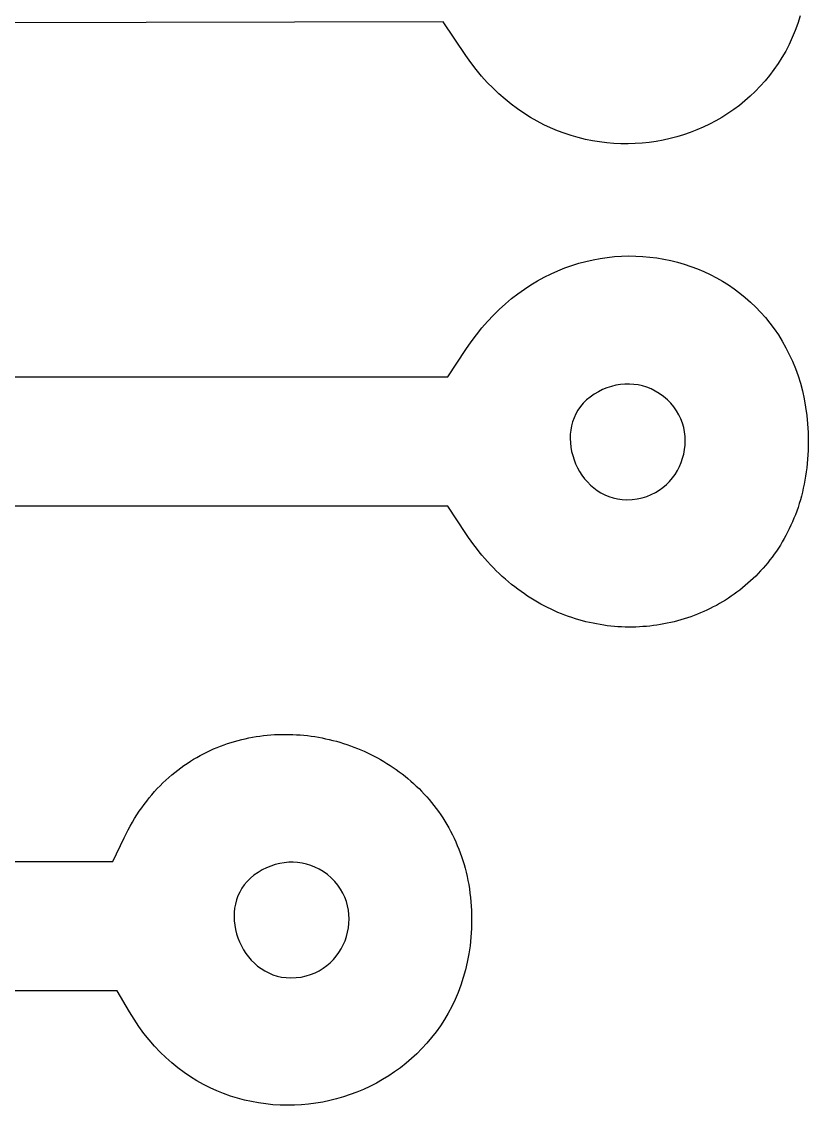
# Model space of a CAD drawing. Header units: inches. Extents: x -14 to 338, y 0 to 125.
# Drawn here: x 30.405 to 32.616, y 52.222 to 55.268 of the extents above; entities that cross this region are included whole.
import ezdxf

# ---------------------------------------------------------------- set-up
doc = ezdxf.new("R2010")
doc.units = ezdxf.units.IN
doc.layers.add('Bottom Overlay', color=54, linetype='Continuous')
doc.layers.add('Top Overlay', color=2, linetype='Continuous')

# ---------------------------------------------------------------- blocks, each defined once
blk = doc.blocks.new('IMPORTED_IMAGE_B_2')
at = {"layer": 'Bottom Overlay'}
for p, q in [((18.9645, -9.5936), (17.1117, -9.5976)), ((19.0281, -9.6876), (18.9645, -9.5936)), ((19.9678, -9.5767), (19.9611, -9.5976)), ((19.9537, -9.6179), (19.9455, -9.6376)), ((19.9611, -9.5976), (19.9537, -9.6179)), ((19.9366, -9.6568), (19.927, -9.6754)), ((19.9455, -9.6376), (19.9366, -9.6568)), ((19.927, -9.6754), (19.9166, -9.6934)), ((19.0424, -9.7079), (19.0281, -9.6876)), ((19.0573, -9.7273), (19.0424, -9.7079)), ((19.9057, -9.7108), (19.894, -9.7277)), ((19.9166, -9.6934), (19.9057, -9.7108)), ((19.0726, -9.7458), (19.0573, -9.7273)), ((19.0884, -9.7635), (19.0726, -9.7458)), ((19.8818, -9.7439), (19.869, -9.7595)), ((19.894, -9.7277), (19.8818, -9.7439)), ((19.1046, -9.7802), (19.0884, -9.7635)), ((19.8556, -9.7745), (19.8417, -9.7889)), ((19.869, -9.7595), (19.8556, -9.7745)), ((19.1212, -9.796), (19.1046, -9.7802)), ((19.1383, -9.8109), (19.1212, -9.796)), ((19.8272, -9.8027), (19.8122, -9.8158)), ((19.8417, -9.7889), (19.8272, -9.8027)), ((19.1556, -9.825), (19.1383, -9.8109)), ((19.1734, -9.8382), (19.1556, -9.825)), ((19.1914, -9.8505), (19.1734, -9.8382)), ((19.7968, -9.8283), (19.7809, -9.8401)), ((19.8122, -9.8158), (19.7968, -9.8283)), ((19.2097, -9.862), (19.1914, -9.8505)), ((19.2283, -9.8726), (19.2097, -9.862)), ((19.7479, -9.8618), (19.7308, -9.8717)), ((19.7646, -9.8513), (19.7479, -9.8618)), ((19.7809, -9.8401), (19.7646, -9.8513)), ((19.2472, -9.8824), (19.2283, -9.8726)), ((19.2663, -9.8913), (19.2472, -9.8824)), ((19.2855, -9.8994), (19.2663, -9.8913)), ((19.305, -9.9067), (19.2855, -9.8994)), ((19.6774, -9.8972), (19.659, -9.9044)), ((19.6955, -9.8894), (19.6774, -9.8972)), ((19.7133, -9.8809), (19.6955, -9.8894)), ((19.7308, -9.8717), (19.7133, -9.8809)), ((19.3246, -9.9132), (19.305, -9.9067)), ((19.3443, -9.9189), (19.3246, -9.9132)), ((19.3642, -9.9237), (19.3443, -9.9189)), ((19.3841, -9.9278), (19.3642, -9.9237)), ((19.4041, -9.931), (19.3841, -9.9278)), ((19.4242, -9.9335), (19.4041, -9.931)), ((19.5635, -9.9294), (19.5438, -9.9322)), ((19.583, -9.9258), (19.5635, -9.9294)), ((19.6023, -9.9215), (19.583, -9.9258)), ((19.6214, -9.9165), (19.6023, -9.9215)), ((19.6403, -9.9108), (19.6214, -9.9165)), ((19.659, -9.9044), (19.6403, -9.9108)), ((19.4442, -9.9352), (19.4242, -9.9335)), ((19.4642, -9.9361), (19.4442, -9.9352)), ((19.4842, -9.9363), (19.4642, -9.9361)), ((19.5042, -9.9357), (19.4842, -9.9363)), ((19.5241, -9.9343), (19.5042, -9.9357)), ((19.5438, -9.9322), (19.5241, -9.9343))]:
    blk.add_line(p, q, dxfattribs=at)
blk = doc.blocks.new('IMPORTED_IMAGE_B_3')
at = {"layer": 'Top Overlay'}
for p, q in [((19.3657, -10.2667), (19.3857, -10.2622)), ((19.3857, -10.2622), (19.4057, -10.2584)), ((19.4057, -10.2584), (19.4258, -10.2555)), ((19.4258, -10.2555), (19.4458, -10.2534)), ((19.4458, -10.2534), (19.4659, -10.2521)), ((19.4659, -10.2521), (19.4859, -10.2515)), ((19.4859, -10.2515), (19.5058, -10.2517)), ((19.5058, -10.2517), (19.5257, -10.2527)), ((19.5257, -10.2527), (19.5455, -10.2545)), ((19.5455, -10.2545), (19.5651, -10.257)), ((19.5651, -10.257), (19.5846, -10.2603)), ((19.5846, -10.2603), (19.6039, -10.2643)), ((19.6039, -10.2643), (19.623, -10.269)), ((19.2677, -10.3016), (19.287, -10.293)), ((19.287, -10.293), (19.3065, -10.2852)), ((19.3065, -10.2852), (19.3261, -10.2782)), ((19.3261, -10.2782), (19.3459, -10.272)), ((19.3459, -10.272), (19.3657, -10.2667)), ((19.623, -10.269), (19.6419, -10.2745)), ((19.6419, -10.2745), (19.6605, -10.2807)), ((19.6605, -10.2807), (19.6789, -10.2876)), ((19.6789, -10.2876), (19.697, -10.2953)), ((19.697, -10.2953), (19.7148, -10.3036)), ((19.211, -10.3327), (19.2296, -10.3215)), ((19.2296, -10.3215), (19.2485, -10.3111)), ((19.2485, -10.3111), (19.2677, -10.3016)), ((19.7148, -10.3036), (19.7322, -10.3126)), ((19.7322, -10.3126), (19.7493, -10.3224)), ((19.7493, -10.3224), (19.766, -10.3328)), ((19.1745, -10.3577), (19.1926, -10.3447)), ((19.1926, -10.3447), (19.211, -10.3327)), ((19.766, -10.3328), (19.7822, -10.3439)), ((19.7822, -10.3439), (19.7981, -10.3557)), ((19.7981, -10.3557), (19.8135, -10.3682)), ((19.1222, -10.4018), (19.1393, -10.3862)), ((19.1393, -10.3862), (19.1567, -10.3715)), ((19.1567, -10.3715), (19.1745, -10.3577)), ((19.8135, -10.3682), (19.8284, -10.3813)), ((19.8284, -10.3813), (19.8428, -10.395)), ((19.0892, -10.4356), (19.1055, -10.4183)), ((19.1055, -10.4183), (19.1222, -10.4018)), ((19.8428, -10.395), (19.8567, -10.4095)), ((19.8567, -10.4095), (19.8701, -10.4245)), ((19.0733, -10.4539), (19.0892, -10.4356)), ((19.8701, -10.4245), (19.8828, -10.4402)), ((19.8828, -10.4402), (19.895, -10.4566)), ((19.0429, -10.4933), (19.0579, -10.4731)), ((19.0579, -10.4731), (19.0733, -10.4539)), ((19.895, -10.4566), (19.9066, -10.4735)), ((19.9066, -10.4735), (19.9175, -10.4911)), ((19.0285, -10.5143), (19.0429, -10.4933)), ((19.9175, -10.4911), (19.9277, -10.5093)), ((19.9277, -10.5093), (19.9373, -10.5281)), ((18.9776, -10.5915), (19.0285, -10.5143)), ((19.9373, -10.5281), (19.9462, -10.5475)), ((19.9462, -10.5475), (19.9543, -10.5675)), ((19.9543, -10.5675), (19.9617, -10.5881)), ((15.2586, -10.5915), (18.9776, -10.5915)), ((19.9617, -10.5881), (19.9683, -10.6092)), ((19.4127, -10.6273), (19.4007, -10.6333)), ((19.4249, -10.6222), (19.4127, -10.6273)), ((19.4127, -10.6273), (19.4127, -10.6273)), ((19.4373, -10.6182), (19.4249, -10.6222)), ((19.4249, -10.6222), (19.4249, -10.6222)), ((19.4498, -10.6151), (19.4373, -10.6182)), ((19.4373, -10.6182), (19.4373, -10.6182)), ((19.4624, -10.613), (19.4498, -10.6151)), ((19.4498, -10.6151), (19.4498, -10.6151)), ((19.475, -10.6118), (19.4624, -10.613)), ((19.4624, -10.613), (19.4624, -10.613)), ((19.4877, -10.6116), (19.475, -10.6118)), ((19.475, -10.6118), (19.475, -10.6118)), ((19.5002, -10.6124), (19.4877, -10.6116)), ((19.4877, -10.6116), (19.4877, -10.6116)), ((19.5127, -10.6142), (19.5002, -10.6124)), ((19.5002, -10.6124), (19.5002, -10.6124)), ((19.525, -10.6169), (19.5127, -10.6142)), ((19.5127, -10.6142), (19.5127, -10.6142)), ((19.5371, -10.6207), (19.525, -10.6169)), ((19.525, -10.6169), (19.525, -10.6169)), ((19.5489, -10.6254), (19.5371, -10.6207)), ((19.5371, -10.6207), (19.5371, -10.6207)), ((19.5604, -10.6311), (19.5489, -10.6254)), ((19.5489, -10.6254), (19.5489, -10.6254)), ((19.5716, -10.6378), (19.5604, -10.6311)), ((19.5604, -10.6311), (19.5604, -10.6311)), ((19.9683, -10.6092), (19.9741, -10.631)), ((19.9741, -10.631), (19.979, -10.6533)), ((19.3674, -10.6564), (19.3583, -10.6654)), ((19.3775, -10.6481), (19.3674, -10.6564)), ((19.3674, -10.6564), (19.3674, -10.6564)), ((19.3889, -10.6402), (19.3775, -10.6481)), ((19.3775, -10.6481), (19.3775, -10.6481)), ((19.4007, -10.6333), (19.3889, -10.6402)), ((19.3889, -10.6402), (19.3889, -10.6402)), ((19.4007, -10.6333), (19.4007, -10.6333)), ((19.5837, -10.6464), (19.5716, -10.6378)), ((19.5716, -10.6378), (19.5716, -10.6378)), ((19.5946, -10.6557), (19.5837, -10.6464)), ((19.5837, -10.6464), (19.5837, -10.6464)), ((19.6044, -10.6656), (19.5946, -10.6557)), ((19.5946, -10.6557), (19.5946, -10.6557)), ((19.979, -10.6533), (19.9831, -10.6762)), ((19.3433, -10.6849), (19.3373, -10.6954)), ((19.3503, -10.6749), (19.3433, -10.6849)), ((19.3433, -10.6849), (19.3433, -10.6849)), ((19.3583, -10.6654), (19.3503, -10.6749)), ((19.3503, -10.6749), (19.3503, -10.6749)), ((19.3583, -10.6654), (19.3583, -10.6654)), ((19.613, -10.676), (19.6044, -10.6656)), ((19.6044, -10.6656), (19.6044, -10.6656)), ((19.6206, -10.6869), (19.613, -10.676)), ((19.613, -10.676), (19.613, -10.676)), ((19.6271, -10.6982), (19.6206, -10.6869)), ((19.6206, -10.6869), (19.6206, -10.6869)), ((19.9831, -10.6762), (19.9864, -10.6996)), ((19.3283, -10.7176), (19.3252, -10.7291)), ((19.3323, -10.7063), (19.3283, -10.7176)), ((19.3283, -10.7176), (19.3283, -10.7176)), ((19.3373, -10.6954), (19.3323, -10.7063)), ((19.3323, -10.7063), (19.3323, -10.7063)), ((19.3373, -10.6954), (19.3373, -10.6954)), ((19.6326, -10.7098), (19.6271, -10.6982)), ((19.6271, -10.6982), (19.6271, -10.6982)), ((19.637, -10.7218), (19.6326, -10.7098)), ((19.6326, -10.7098), (19.6326, -10.7098)), ((19.6404, -10.7339), (19.637, -10.7218)), ((19.637, -10.7218), (19.637, -10.7218)), ((19.9864, -10.6996), (19.9887, -10.7236)), ((19.3218, -10.7527), (19.3215, -10.7648)), ((19.3231, -10.7408), (19.3218, -10.7527)), ((19.3218, -10.7527), (19.3218, -10.7527)), ((19.3252, -10.7291), (19.3231, -10.7408)), ((19.3231, -10.7408), (19.3231, -10.7408)), ((19.3252, -10.7291), (19.3252, -10.7291)), ((19.6428, -10.7462), (19.6404, -10.7339)), ((19.6404, -10.7339), (19.6404, -10.7339)), ((19.6443, -10.7587), (19.6428, -10.7462)), ((19.6428, -10.7462), (19.6428, -10.7462)), ((19.9887, -10.7236), (19.9901, -10.7481)), ((19.9901, -10.7481), (19.9906, -10.7732)), ((19.3215, -10.7648), (19.3215, -10.7648)), ((19.3215, -10.7648), (19.322, -10.7768)), ((19.322, -10.7768), (19.322, -10.7768)), ((19.322, -10.7768), (19.3233, -10.7889)), ((19.6429, -10.796), (19.6443, -10.7836)), ((19.6447, -10.7712), (19.6443, -10.7587)), ((19.6443, -10.7587), (19.6443, -10.7587)), ((19.6443, -10.7836), (19.6447, -10.7712)), ((19.6443, -10.7836), (19.6443, -10.7836)), ((19.6447, -10.7712), (19.6447, -10.7712)), ((19.9906, -10.7732), (19.9905, -10.7858)), ((19.3233, -10.7889), (19.3233, -10.7889)), ((19.3233, -10.7889), (19.3255, -10.8008)), ((19.3255, -10.8008), (19.3255, -10.8008)), ((19.3255, -10.8008), (19.3285, -10.8127)), ((19.3285, -10.8127), (19.3285, -10.8127)), ((19.3285, -10.8127), (19.3322, -10.8243)), ((19.6374, -10.8203), (19.6406, -10.8083)), ((19.6406, -10.8083), (19.6429, -10.796)), ((19.6406, -10.8083), (19.6406, -10.8083)), ((19.6429, -10.796), (19.6429, -10.796)), ((19.9895, -10.8105), (19.9887, -10.8227)), ((19.9901, -10.7982), (19.9895, -10.8105)), ((19.9905, -10.7858), (19.9901, -10.7982)), ((19.3322, -10.8243), (19.3322, -10.8243)), ((19.3322, -10.8243), (19.3367, -10.8357)), ((19.3367, -10.8357), (19.3367, -10.8357)), ((19.3367, -10.8357), (19.342, -10.8468)), ((19.6227, -10.8547), (19.6284, -10.8436)), ((19.6284, -10.8436), (19.6333, -10.8321)), ((19.6284, -10.8436), (19.6284, -10.8436)), ((19.6333, -10.8321), (19.6374, -10.8203)), ((19.6333, -10.8321), (19.6333, -10.8321)), ((19.6374, -10.8203), (19.6374, -10.8203)), ((19.9877, -10.8348), (19.9864, -10.8467)), ((19.9887, -10.8227), (19.9877, -10.8348)), ((19.342, -10.8468), (19.342, -10.8468)), ((19.342, -10.8468), (19.3479, -10.8575)), ((19.3479, -10.8575), (19.3479, -10.8575)), ((19.3479, -10.8575), (19.3546, -10.8678)), ((19.3546, -10.8678), (19.3546, -10.8678)), ((19.3546, -10.8678), (19.3619, -10.8776)), ((19.6007, -10.8851), (19.6088, -10.8755)), ((19.6088, -10.8755), (19.6161, -10.8654)), ((19.6088, -10.8755), (19.6088, -10.8755)), ((19.6161, -10.8654), (19.6227, -10.8547)), ((19.6161, -10.8654), (19.6161, -10.8654)), ((19.6227, -10.8547), (19.6227, -10.8547)), ((19.9831, -10.8701), (19.9812, -10.8817)), ((19.9849, -10.8585), (19.9831, -10.8701)), ((19.9864, -10.8467), (19.9849, -10.8585)), ((19.3619, -10.8776), (19.3619, -10.8776)), ((19.3619, -10.8776), (19.3699, -10.8869)), ((19.3699, -10.8869), (19.3699, -10.8869)), ((19.3699, -10.8869), (19.3785, -10.8955)), ((19.3785, -10.8955), (19.3785, -10.8955)), ((19.3785, -10.8955), (19.3877, -10.9035)), ((19.3877, -10.9035), (19.3877, -10.9035)), ((19.3877, -10.9035), (19.3975, -10.9108)), ((19.5718, -10.9099), (19.5822, -10.9024)), ((19.5822, -10.9024), (19.5918, -10.8941)), ((19.5822, -10.9024), (19.5822, -10.9024)), ((19.5918, -10.8941), (19.6007, -10.8851)), ((19.5918, -10.8941), (19.5918, -10.8941)), ((19.6007, -10.8851), (19.6007, -10.8851)), ((19.9766, -10.9042), (19.9741, -10.9153)), ((19.979, -10.893), (19.9766, -10.9042)), ((19.9812, -10.8817), (19.979, -10.893)), ((19.3975, -10.9108), (19.3975, -10.9108)), ((19.3975, -10.9108), (19.4079, -10.9173)), ((19.4079, -10.9173), (19.4079, -10.9173)), ((19.4079, -10.9173), (19.4188, -10.923)), ((19.4188, -10.923), (19.4188, -10.923)), ((19.4188, -10.923), (19.4303, -10.9277)), ((19.4303, -10.9277), (19.4303, -10.9277)), ((19.4303, -10.9277), (19.4422, -10.9316)), ((19.4422, -10.9316), (19.4422, -10.9316)), ((19.4422, -10.9316), (19.4546, -10.9343)), ((19.4546, -10.9343), (19.4546, -10.9343)), ((19.4546, -10.9343), (19.4675, -10.9361)), ((19.4675, -10.9361), (19.4675, -10.9361)), ((19.4675, -10.9361), (19.4809, -10.9367)), ((19.4809, -10.9367), (19.4957, -10.936)), ((19.4957, -10.936), (19.51, -10.9343)), ((19.4957, -10.936), (19.4957, -10.936)), ((19.51, -10.9343), (19.5237, -10.9314)), ((19.51, -10.9343), (19.51, -10.9343)), ((19.5237, -10.9314), (19.5367, -10.9274)), ((19.5237, -10.9314), (19.5237, -10.9314)), ((19.5367, -10.9274), (19.5491, -10.9225)), ((19.5367, -10.9274), (19.5367, -10.9274)), ((19.5491, -10.9225), (19.5608, -10.9166)), ((19.5491, -10.9225), (19.5491, -10.9225)), ((19.5608, -10.9166), (19.5718, -10.9099)), ((19.5608, -10.9166), (19.5608, -10.9166)), ((19.5718, -10.9099), (19.5718, -10.9099)), ((19.9713, -10.9263), (19.9683, -10.9371)), ((19.9741, -10.9153), (19.9713, -10.9263)), ((18.9776, -10.9548), (16.2758, -10.9548)), ((19.0285, -11.032), (18.9776, -10.9548)), ((19.4809, -10.9367), (19.4809, -10.9367)), ((19.9617, -10.9582), (19.9581, -10.9686)), ((19.9651, -10.9477), (19.9617, -10.9582)), ((19.9683, -10.9371), (19.9651, -10.9477)), ((19.9503, -10.9889), (19.9462, -10.9988)), ((19.9543, -10.9788), (19.9503, -10.9889)), ((19.9581, -10.9686), (19.9543, -10.9788)), ((19.9326, -11.0277), (19.9277, -11.037)), ((19.9373, -11.0182), (19.9326, -11.0277)), ((19.9418, -11.0086), (19.9373, -11.0182)), ((19.9462, -10.9988), (19.9418, -11.0086)), ((19.0357, -11.0427), (19.0285, -11.032)), ((19.0429, -11.0531), (19.0357, -11.0427)), ((19.0504, -11.0633), (19.0429, -11.0531)), ((19.9175, -11.0552), (19.9121, -11.0641)), ((19.9227, -11.0462), (19.9175, -11.0552)), ((19.9277, -11.037), (19.9227, -11.0462)), ((19.0579, -11.0732), (19.0504, -11.0633)), ((19.0655, -11.0829), (19.0579, -11.0732)), ((19.0733, -11.0924), (19.0655, -11.0829)), ((19.9009, -11.0814), (19.895, -11.0898)), ((19.9066, -11.0728), (19.9009, -11.0814)), ((19.9121, -11.0641), (19.9066, -11.0728)), ((19.0812, -11.1017), (19.0733, -11.0924)), ((19.0892, -11.1107), (19.0812, -11.1017)), ((19.0973, -11.1195), (19.0892, -11.1107)), ((19.8765, -11.114), (19.8701, -11.1218)), ((19.8828, -11.1061), (19.8765, -11.114)), ((19.889, -11.098), (19.8828, -11.1061)), ((19.895, -11.0898), (19.889, -11.098)), ((19.1055, -11.1281), (19.0973, -11.1195)), ((19.1138, -11.1364), (19.1055, -11.1281)), ((19.1222, -11.1446), (19.1138, -11.1364)), ((19.1307, -11.1525), (19.1222, -11.1446)), ((19.8498, -11.1442), (19.8428, -11.1513)), ((19.8567, -11.1369), (19.8498, -11.1442)), ((19.8635, -11.1294), (19.8567, -11.1369)), ((19.8701, -11.1218), (19.8635, -11.1294)), ((19.1393, -11.1601), (19.1307, -11.1525)), ((19.1479, -11.1676), (19.1393, -11.1601)), ((19.1567, -11.1748), (19.1479, -11.1676)), ((19.1656, -11.1818), (19.1567, -11.1748)), ((19.8135, -11.1782), (19.8058, -11.1845)), ((19.821, -11.1717), (19.8135, -11.1782)), ((19.8284, -11.1651), (19.821, -11.1717)), ((19.8357, -11.1583), (19.8284, -11.1651)), ((19.8428, -11.1513), (19.8357, -11.1583)), ((19.1745, -11.1886), (19.1656, -11.1818)), ((19.1835, -11.1952), (19.1745, -11.1886)), ((19.1926, -11.2016), (19.1835, -11.1952)), ((19.2017, -11.2077), (19.1926, -11.2016)), ((19.211, -11.2137), (19.2017, -11.2077)), ((19.7742, -11.2081), (19.766, -11.2135)), ((19.7822, -11.2024), (19.7742, -11.2081)), ((19.7902, -11.1966), (19.7822, -11.2024)), ((19.7981, -11.1906), (19.7902, -11.1966)), ((19.8058, -11.1845), (19.7981, -11.1906)), ((19.2203, -11.2194), (19.211, -11.2137)), ((19.2296, -11.2249), (19.2203, -11.2194)), ((19.2391, -11.2301), (19.2296, -11.2249)), ((19.2485, -11.2352), (19.2391, -11.2301)), ((19.2581, -11.2401), (19.2485, -11.2352)), ((19.2677, -11.2447), (19.2581, -11.2401)), ((19.7235, -11.2383), (19.7148, -11.2427)), ((19.7322, -11.2337), (19.7235, -11.2383)), ((19.7408, -11.2289), (19.7322, -11.2337)), ((19.7493, -11.224), (19.7408, -11.2289)), ((19.7577, -11.2188), (19.7493, -11.224)), ((19.766, -11.2135), (19.7577, -11.2188)), ((19.2773, -11.2491), (19.2677, -11.2447)), ((19.287, -11.2534), (19.2773, -11.2491)), ((19.2967, -11.2574), (19.287, -11.2534)), ((19.3065, -11.2612), (19.2967, -11.2574)), ((19.3163, -11.2648), (19.3065, -11.2612)), ((19.3261, -11.2682), (19.3163, -11.2648)), ((19.336, -11.2713), (19.3261, -11.2682)), ((19.3459, -11.2743), (19.336, -11.2713)), ((19.6512, -11.2688), (19.6419, -11.2718)), ((19.6605, -11.2656), (19.6512, -11.2688)), ((19.6698, -11.2623), (19.6605, -11.2656)), ((19.6789, -11.2587), (19.6698, -11.2623)), ((19.688, -11.255), (19.6789, -11.2587)), ((19.697, -11.2511), (19.688, -11.255)), ((19.7059, -11.247), (19.697, -11.2511)), ((19.7148, -11.2427), (19.7059, -11.247)), ((19.3558, -11.2771), (19.3459, -11.2743)), ((19.3657, -11.2797), (19.3558, -11.2771)), ((19.3757, -11.282), (19.3657, -11.2797)), ((19.3857, -11.2842), (19.3757, -11.282)), ((19.3957, -11.2861), (19.3857, -11.2842)), ((19.4057, -11.2879), (19.3957, -11.2861)), ((19.4157, -11.2895), (19.4057, -11.2879)), ((19.4258, -11.2908), (19.4157, -11.2895)), ((19.4358, -11.292), (19.4258, -11.2908)), ((19.4458, -11.2929), (19.4358, -11.292)), ((19.4558, -11.2937), (19.4458, -11.2929)), ((19.4659, -11.2943), (19.4558, -11.2937)), ((19.4759, -11.2946), (19.4659, -11.2943)), ((19.4859, -11.2948), (19.4759, -11.2946)), ((19.4959, -11.2948), (19.4859, -11.2948)), ((19.5058, -11.2946), (19.4959, -11.2948)), ((19.5158, -11.2942), (19.5058, -11.2946)), ((19.5257, -11.2936), (19.5158, -11.2942)), ((19.5356, -11.2928), (19.5257, -11.2936)), ((19.5455, -11.2918), (19.5356, -11.2928)), ((19.5553, -11.2907), (19.5455, -11.2918)), ((19.5651, -11.2893), (19.5553, -11.2907)), ((19.5749, -11.2878), (19.5651, -11.2893)), ((19.5846, -11.2861), (19.5749, -11.2878)), ((19.5943, -11.2842), (19.5846, -11.2861)), ((19.6039, -11.2821), (19.5943, -11.2842)), ((19.6135, -11.2798), (19.6039, -11.2821)), ((19.623, -11.2773), (19.6135, -11.2798)), ((19.6325, -11.2747), (19.623, -11.2773)), ((19.6419, -11.2718), (19.6325, -11.2747)), ((18.4085, -11.6086), (18.4186, -11.6064)), ((18.4186, -11.6064), (18.4288, -11.6045)), ((18.4288, -11.6045), (18.439, -11.6027)), ((18.439, -11.6027), (18.4492, -11.6012)), ((18.4492, -11.6012), (18.4595, -11.5999)), ((18.4595, -11.5999), (18.4698, -11.5988)), ((18.4698, -11.5988), (18.4801, -11.5979)), ((18.4801, -11.5979), (18.4904, -11.5972)), ((18.4904, -11.5972), (18.5007, -11.5967)), ((18.5007, -11.5967), (18.5111, -11.5964)), ((18.5111, -11.5964), (18.5214, -11.5963)), ((18.5214, -11.5963), (18.5317, -11.5964)), ((18.5317, -11.5964), (18.5421, -11.5968)), ((18.5421, -11.5968), (18.5524, -11.5973)), ((18.5524, -11.5973), (18.5627, -11.598)), ((18.5627, -11.598), (18.573, -11.5989)), ((18.573, -11.5989), (18.5833, -11.6)), ((18.5833, -11.6), (18.5936, -11.6013)), ((18.5936, -11.6013), (18.6038, -11.6028)), ((18.6038, -11.6028), (18.614, -11.6045)), ((18.614, -11.6045), (18.6242, -11.6064)), ((18.6242, -11.6064), (18.6343, -11.6085)), ((18.3194, -11.6375), (18.3291, -11.6334)), ((18.3291, -11.6334), (18.3388, -11.6295)), ((18.3388, -11.6295), (18.3486, -11.6259)), ((18.3486, -11.6259), (18.3584, -11.6225)), ((18.3584, -11.6225), (18.3683, -11.6193)), ((18.3683, -11.6193), (18.3783, -11.6163)), ((18.3783, -11.6163), (18.3883, -11.6135)), ((18.3883, -11.6135), (18.3984, -11.6109)), ((18.3984, -11.6109), (18.4085, -11.6086)), ((18.6343, -11.6085), (18.6444, -11.6108)), ((18.6444, -11.6108), (18.6545, -11.6132)), ((18.6545, -11.6132), (18.6645, -11.6159)), ((18.6645, -11.6159), (18.6744, -11.6187)), ((18.6744, -11.6187), (18.6843, -11.6218)), ((18.6843, -11.6218), (18.6942, -11.625)), ((18.6942, -11.625), (18.704, -11.6284)), ((18.704, -11.6284), (18.7137, -11.632)), ((18.7137, -11.632), (18.7233, -11.6358)), ((18.7233, -11.6358), (18.7329, -11.6397)), ((18.254, -11.6721), (18.2631, -11.6665)), ((18.2631, -11.6665), (18.2723, -11.6611)), ((18.2723, -11.6611), (18.2815, -11.656)), ((18.2815, -11.656), (18.2909, -11.651)), ((18.2909, -11.651), (18.3003, -11.6463)), ((18.3003, -11.6463), (18.3098, -11.6418)), ((18.3098, -11.6418), (18.3194, -11.6375)), ((18.7329, -11.6397), (18.7424, -11.6439)), ((18.7424, -11.6439), (18.7519, -11.6482)), ((18.7519, -11.6482), (18.7612, -11.6527)), ((18.7612, -11.6527), (18.7705, -11.6574)), ((18.7705, -11.6574), (18.7796, -11.6623)), ((18.7796, -11.6623), (18.7887, -11.6674)), ((18.7887, -11.6674), (18.7977, -11.6726)), ((18.2101, -11.7036), (18.2187, -11.6969)), ((18.2187, -11.6969), (18.2273, -11.6903)), ((18.2273, -11.6903), (18.2361, -11.6841)), ((18.2361, -11.6841), (18.245, -11.678)), ((18.245, -11.678), (18.254, -11.6721)), ((18.7977, -11.6726), (18.8066, -11.678)), ((18.8066, -11.678), (18.8153, -11.6836)), ((18.8153, -11.6836), (18.824, -11.6893)), ((18.824, -11.6893), (18.8326, -11.6953)), ((18.8326, -11.6953), (18.841, -11.7014)), ((18.177, -11.7329), (18.1851, -11.7252)), ((18.1851, -11.7252), (18.1933, -11.7178)), ((18.1933, -11.7178), (18.2016, -11.7106)), ((18.2016, -11.7106), (18.2101, -11.7036)), ((18.841, -11.7014), (18.8493, -11.7077)), ((18.8493, -11.7077), (18.8575, -11.7141)), ((18.8575, -11.7141), (18.8656, -11.7208)), ((18.8656, -11.7208), (18.8735, -11.7276)), ((18.8735, -11.7276), (18.8813, -11.7346)), ((18.146, -11.7659), (18.1535, -11.7573)), ((18.1535, -11.7573), (18.1612, -11.7489)), ((18.1612, -11.7489), (18.1691, -11.7408)), ((18.1691, -11.7408), (18.177, -11.7329)), ((18.8813, -11.7346), (18.889, -11.7417)), ((18.889, -11.7417), (18.8966, -11.749)), ((18.8966, -11.749), (18.9039, -11.7565)), ((18.9039, -11.7565), (18.9112, -11.7641)), ((18.1242, -11.7931), (18.1313, -11.7838)), ((18.1313, -11.7838), (18.1386, -11.7747)), ((18.1386, -11.7747), (18.146, -11.7659)), ((18.9112, -11.7641), (18.9183, -11.772)), ((18.9183, -11.772), (18.9252, -11.7799)), ((18.9252, -11.7799), (18.932, -11.7881)), ((18.932, -11.7881), (18.9386, -11.7964)), ((18.1038, -11.8225), (18.1105, -11.8124)), ((18.1105, -11.8124), (18.1173, -11.8026)), ((18.1173, -11.8026), (18.1242, -11.7931)), ((18.9386, -11.7964), (18.9451, -11.8048)), ((18.9451, -11.8048), (18.9514, -11.8135)), ((18.9514, -11.8135), (18.9575, -11.8223)), ((18.0849, -11.854), (18.091, -11.8432)), ((18.091, -11.8432), (18.0973, -11.8327)), ((18.0973, -11.8327), (18.1038, -11.8225)), ((18.9575, -11.8223), (18.9634, -11.8312)), ((18.9634, -11.8312), (18.9692, -11.8403)), ((18.9692, -11.8403), (18.9748, -11.8496)), ((18.9748, -11.8496), (18.9802, -11.859)), ((18.0676, -11.8877), (18.0732, -11.8762)), ((18.0732, -11.8762), (18.079, -11.8649)), ((18.079, -11.8649), (18.0849, -11.854)), ((18.9802, -11.859), (18.9854, -11.8686)), ((18.9854, -11.8686), (18.9904, -11.8784)), ((18.9904, -11.8784), (18.9952, -11.8882)), ((18.0361, -11.9539), (18.0676, -11.8877)), ((18.9952, -11.8882), (18.9998, -11.8983)), ((18.9998, -11.8983), (19.0042, -11.9085)), ((19.0042, -11.9085), (19.0084, -11.9188)), ((19.0084, -11.9188), (19.0124, -11.9294)), ((19.0124, -11.9294), (19.0162, -11.94)), ((19.0162, -11.94), (19.0197, -11.9508)), ((16.2758, -11.9539), (18.0361, -11.9539)), ((18.4681, -11.9715), (18.4561, -11.9775)), ((18.4803, -11.9665), (18.4681, -11.9715)), ((18.4681, -11.9715), (18.4681, -11.9715)), ((18.4927, -11.9624), (18.4803, -11.9665)), ((18.4803, -11.9665), (18.4803, -11.9665)), ((18.5052, -11.9593), (18.4927, -11.9624)), ((18.4927, -11.9624), (18.4927, -11.9624)), ((18.5178, -11.9572), (18.5052, -11.9593)), ((18.5052, -11.9593), (18.5052, -11.9593)), ((18.5305, -11.956), (18.5178, -11.9572)), ((18.5178, -11.9572), (18.5178, -11.9572)), ((18.5431, -11.9558), (18.5305, -11.956)), ((18.5305, -11.956), (18.5305, -11.956)), ((18.5556, -11.9566), (18.5431, -11.9558)), ((18.5431, -11.9558), (18.5431, -11.9558)), ((18.5681, -11.9584), (18.5556, -11.9566)), ((18.5556, -11.9566), (18.5556, -11.9566)), ((18.5804, -11.9612), (18.5681, -11.9584)), ((18.5681, -11.9584), (18.5681, -11.9584)), ((18.5925, -11.9649), (18.5804, -11.9612)), ((18.5804, -11.9612), (18.5804, -11.9612)), ((18.6043, -11.9696), (18.5925, -11.9649)), ((18.5925, -11.9649), (18.5925, -11.9649)), ((18.6158, -11.9753), (18.6043, -11.9696)), ((18.6043, -11.9696), (18.6043, -11.9696)), ((19.0197, -11.9508), (19.0231, -11.9618)), ((19.0231, -11.9618), (19.0262, -11.9729)), ((18.4228, -12.0006), (18.4137, -12.0096)), ((18.4329, -11.9923), (18.4228, -12.0006)), ((18.4228, -12.0006), (18.4228, -12.0006)), ((18.4443, -11.9844), (18.4329, -11.9923)), ((18.4329, -11.9923), (18.4329, -11.9923)), ((18.4561, -11.9775), (18.4443, -11.9844)), ((18.4443, -11.9844), (18.4443, -11.9844)), ((18.4561, -11.9775), (18.4561, -11.9775)), ((18.627, -11.982), (18.6158, -11.9753)), ((18.6158, -11.9753), (18.6158, -11.9753)), ((18.6391, -11.9907), (18.627, -11.982)), ((18.627, -11.982), (18.627, -11.982)), ((18.65, -12), (18.6391, -11.9907)), ((18.6391, -11.9907), (18.6391, -11.9907)), ((18.6598, -12.0098), (18.65, -12)), ((18.65, -12), (18.65, -12)), ((19.0262, -11.9729), (19.029, -11.9841)), ((19.029, -11.9841), (19.0317, -11.9955)), ((19.0317, -11.9955), (19.0341, -12.0071)), ((18.3987, -12.0292), (18.3927, -12.0397)), ((18.4057, -12.0191), (18.3987, -12.0292)), ((18.3987, -12.0292), (18.3987, -12.0292)), ((18.4137, -12.0096), (18.4057, -12.0191)), ((18.4057, -12.0191), (18.4057, -12.0191)), ((18.4137, -12.0096), (18.4137, -12.0096)), ((18.6684, -12.0202), (18.6598, -12.0098)), ((18.6598, -12.0098), (18.6598, -12.0098)), ((18.676, -12.0311), (18.6684, -12.0202)), ((18.6684, -12.0202), (18.6684, -12.0202)), ((18.6825, -12.0424), (18.676, -12.0311)), ((18.676, -12.0311), (18.676, -12.0311)), ((19.0341, -12.0071), (19.0363, -12.0188)), ((19.0363, -12.0188), (19.0382, -12.0306)), ((19.0382, -12.0306), (19.0399, -12.0426)), ((18.3837, -12.0618), (18.3806, -12.0733)), ((18.3877, -12.0506), (18.3837, -12.0618)), ((18.3837, -12.0618), (18.3837, -12.0618)), ((18.3927, -12.0397), (18.3877, -12.0506)), ((18.3877, -12.0506), (18.3877, -12.0506)), ((18.3927, -12.0397), (18.3927, -12.0397)), ((18.688, -12.0541), (18.6825, -12.0424)), ((18.6825, -12.0424), (18.6825, -12.0424)), ((18.6924, -12.066), (18.688, -12.0541)), ((18.688, -12.0541), (18.688, -12.0541)), ((19.0399, -12.0426), (19.0413, -12.0547)), ((19.0413, -12.0547), (19.0424, -12.067)), ((18.3785, -12.0851), (18.3772, -12.097)), ((18.3806, -12.0733), (18.3785, -12.0851)), ((18.3785, -12.0851), (18.3785, -12.0851)), ((18.3806, -12.0733), (18.3806, -12.0733)), ((18.6958, -12.0781), (18.6924, -12.066)), ((18.6924, -12.066), (18.6924, -12.066)), ((18.6982, -12.0905), (18.6958, -12.0781)), ((18.6958, -12.0781), (18.6958, -12.0781)), ((18.6997, -12.1029), (18.6982, -12.0905)), ((18.6982, -12.0905), (18.6982, -12.0905)), ((19.0424, -12.067), (19.0434, -12.0794)), ((19.0434, -12.0794), (19.044, -12.0919)), ((19.044, -12.0919), (19.0444, -12.1046)), ((18.3772, -12.097), (18.3769, -12.109)), ((18.3769, -12.109), (18.3769, -12.109)), ((18.3769, -12.109), (18.3774, -12.121)), ((18.3772, -12.097), (18.3772, -12.097)), ((18.3774, -12.121), (18.3774, -12.121)), ((18.3774, -12.121), (18.3787, -12.1331)), ((18.7001, -12.1154), (18.6997, -12.1029)), ((18.6997, -12.1029), (18.6997, -12.1029)), ((18.6997, -12.1279), (18.7001, -12.1154)), ((18.7001, -12.1154), (18.7001, -12.1154)), ((19.0445, -12.1174), (19.044, -12.1422)), ((19.0444, -12.1046), (19.0445, -12.1174)), ((18.3787, -12.1331), (18.3787, -12.1331)), ((18.3787, -12.1331), (18.3809, -12.145)), ((18.3809, -12.145), (18.3809, -12.145)), ((18.3809, -12.145), (18.3839, -12.1569)), ((18.6928, -12.1646), (18.696, -12.1525)), ((18.696, -12.1525), (18.6983, -12.1403)), ((18.696, -12.1525), (18.696, -12.1525)), ((18.6983, -12.1403), (18.6997, -12.1279)), ((18.6983, -12.1403), (18.6983, -12.1403)), ((18.6997, -12.1279), (18.6997, -12.1279)), ((19.044, -12.1422), (19.0425, -12.1666)), ((18.3839, -12.1569), (18.3839, -12.1569)), ((18.3839, -12.1569), (18.3876, -12.1685)), ((18.3876, -12.1685), (18.3876, -12.1685)), ((18.3876, -12.1685), (18.3921, -12.1799)), ((18.3921, -12.1799), (18.3921, -12.1799)), ((18.3921, -12.1799), (18.3974, -12.191)), ((18.6838, -12.1878), (18.6887, -12.1764)), ((18.6887, -12.1764), (18.6928, -12.1646)), ((18.6887, -12.1764), (18.6887, -12.1764)), ((18.6928, -12.1646), (18.6928, -12.1646)), ((19.0425, -12.1666), (19.04, -12.1904)), ((18.3974, -12.191), (18.3974, -12.191)), ((18.3974, -12.191), (18.4033, -12.2017)), ((18.4033, -12.2017), (18.4033, -12.2017)), ((18.4033, -12.2017), (18.41, -12.212)), ((18.41, -12.212), (18.41, -12.212)), ((18.41, -12.212), (18.4173, -12.2218)), ((18.6642, -12.2198), (18.6715, -12.2096)), ((18.6715, -12.2096), (18.6781, -12.1989)), ((18.6715, -12.2096), (18.6715, -12.2096)), ((18.6781, -12.1989), (18.6838, -12.1878)), ((18.6781, -12.1989), (18.6781, -12.1989)), ((18.6838, -12.1878), (18.6838, -12.1878)), ((19.0366, -12.2136), (19.0322, -12.2364)), ((19.04, -12.1904), (19.0366, -12.2136)), ((18.4173, -12.2218), (18.4173, -12.2218)), ((18.4173, -12.2218), (18.4253, -12.2311)), ((18.4253, -12.2311), (18.4253, -12.2311)), ((18.4253, -12.2311), (18.4339, -12.2398)), ((18.4339, -12.2398), (18.4339, -12.2398)), ((18.4339, -12.2398), (18.4431, -12.2478)), ((18.6376, -12.2466), (18.6472, -12.2383)), ((18.6472, -12.2383), (18.6561, -12.2293)), ((18.6472, -12.2383), (18.6472, -12.2383)), ((18.6561, -12.2293), (18.6642, -12.2198)), ((18.6561, -12.2293), (18.6561, -12.2293)), ((18.6642, -12.2198), (18.6642, -12.2198)), ((19.0322, -12.2364), (19.027, -12.2585)), ((18.4431, -12.2478), (18.4431, -12.2478)), ((18.4431, -12.2478), (18.4529, -12.255)), ((18.4529, -12.255), (18.4529, -12.255)), ((18.4529, -12.255), (18.4633, -12.2615)), ((18.4633, -12.2615), (18.4633, -12.2615)), ((18.4633, -12.2615), (18.4742, -12.2672)), ((18.4742, -12.2672), (18.4742, -12.2672)), ((18.4742, -12.2672), (18.4857, -12.272)), ((18.4857, -12.272), (18.4857, -12.272)), ((18.4857, -12.272), (18.4976, -12.2758)), ((18.4976, -12.2758), (18.4976, -12.2758)), ((18.4976, -12.2758), (18.51, -12.2786)), ((18.5654, -12.2785), (18.5791, -12.2756)), ((18.5791, -12.2756), (18.5921, -12.2717)), ((18.5791, -12.2756), (18.5791, -12.2756)), ((18.5921, -12.2717), (18.6045, -12.2667)), ((18.5921, -12.2717), (18.5921, -12.2717)), ((18.6045, -12.2667), (18.6162, -12.2609)), ((18.6045, -12.2667), (18.6045, -12.2667)), ((18.6162, -12.2609), (18.6273, -12.2541)), ((18.6162, -12.2609), (18.6162, -12.2609)), ((18.6273, -12.2541), (18.6376, -12.2466)), ((18.6273, -12.2541), (18.6273, -12.2541)), ((18.6376, -12.2466), (18.6376, -12.2466)), ((19.027, -12.2585), (19.021, -12.2802)), ((18.51, -12.2786), (18.51, -12.2786)), ((18.51, -12.2786), (18.5229, -12.2803)), ((18.5229, -12.2803), (18.5229, -12.2803)), ((18.5229, -12.2803), (18.5363, -12.2809)), ((18.5363, -12.2809), (18.5511, -12.2803)), ((18.5363, -12.2809), (18.5363, -12.2809)), ((18.5511, -12.2803), (18.5654, -12.2785)), ((18.5511, -12.2803), (18.5511, -12.2803)), ((18.5654, -12.2785), (18.5654, -12.2785)), ((19.0141, -12.3012), (19.0064, -12.3217)), ((19.021, -12.2802), (19.0141, -12.3012)), ((18.0482, -12.3172), (17.0022, -12.3172)), ((18.0828, -12.3763), (18.0482, -12.3172)), ((19.0064, -12.3217), (18.9979, -12.3417)), ((18.9887, -12.361), (18.9787, -12.3798)), ((18.9979, -12.3417), (18.9887, -12.361)), ((18.0958, -12.3974), (18.0828, -12.3763)), ((18.1094, -12.4177), (18.0958, -12.3974)), ((18.968, -12.3979), (18.9567, -12.4155)), ((18.9787, -12.3798), (18.968, -12.3979)), ((18.1236, -12.437), (18.1094, -12.4177)), ((18.9567, -12.4155), (18.9447, -12.4324)), ((18.1383, -12.4554), (18.1236, -12.437)), ((18.1535, -12.4729), (18.1383, -12.4554)), ((18.9321, -12.4488), (18.9188, -12.4645)), ((18.9447, -12.4324), (18.9321, -12.4488)), ((18.1692, -12.4894), (18.1535, -12.4729)), ((18.1854, -12.5051), (18.1692, -12.4894)), ((18.905, -12.4796), (18.8906, -12.494)), ((18.9188, -12.4645), (18.905, -12.4796)), ((18.202, -12.5198), (18.1854, -12.5051)), ((18.219, -12.5337), (18.202, -12.5198)), ((18.8757, -12.5079), (18.8603, -12.521)), ((18.8906, -12.494), (18.8757, -12.5079)), ((18.2364, -12.5466), (18.219, -12.5337)), ((18.2541, -12.5587), (18.2364, -12.5466)), ((18.8281, -12.5454), (18.8114, -12.5565)), ((18.8445, -12.5335), (18.8281, -12.5454)), ((18.8603, -12.521), (18.8445, -12.5335)), ((18.2722, -12.5699), (18.2541, -12.5587)), ((18.2906, -12.5803), (18.2722, -12.5699)), ((18.3093, -12.5897), (18.2906, -12.5803)), ((18.7767, -12.5769), (18.7588, -12.586)), ((18.7942, -12.567), (18.7767, -12.5769)), ((18.8114, -12.5565), (18.7942, -12.567)), ((18.3282, -12.5984), (18.3093, -12.5897)), ((18.3474, -12.6061), (18.3282, -12.5984)), ((18.3668, -12.6131), (18.3474, -12.6061)), ((18.7034, -12.6091), (18.6843, -12.6154)), ((18.7221, -12.6021), (18.7034, -12.6091)), ((18.7406, -12.5944), (18.7221, -12.6021)), ((18.7588, -12.586), (18.7406, -12.5944)), ((18.3863, -12.6192), (18.3668, -12.6131)), ((18.4061, -12.6245), (18.3863, -12.6192)), ((18.4259, -12.6289), (18.4061, -12.6245)), ((18.4459, -12.6326), (18.4259, -12.6289)), ((18.4659, -12.6354), (18.4459, -12.6326)), ((18.486, -12.6375), (18.4659, -12.6354)), ((18.5061, -12.6387), (18.486, -12.6375)), ((18.5262, -12.6392), (18.5061, -12.6387)), ((18.5463, -12.6389), (18.5262, -12.6392)), ((18.5664, -12.6378), (18.5463, -12.6389)), ((18.5864, -12.6359), (18.5664, -12.6378)), ((18.6063, -12.6333), (18.5864, -12.6359)), ((18.626, -12.63), (18.6063, -12.6333)), ((18.6456, -12.6259), (18.626, -12.63)), ((18.6651, -12.621), (18.6456, -12.6259)), ((18.6843, -12.6154), (18.6651, -12.621))]:
    blk.add_line(p, q, dxfattribs=at)

msp = doc.modelspace()

# ---------------------------------------------------------------- block references
for name in ['IMPORTED_IMAGE_B_2', 'IMPORTED_IMAGE_B_3']:
    msp.add_blockref(name, (12.6249, 64.8609))

doc.saveas('drawing.dxf')
